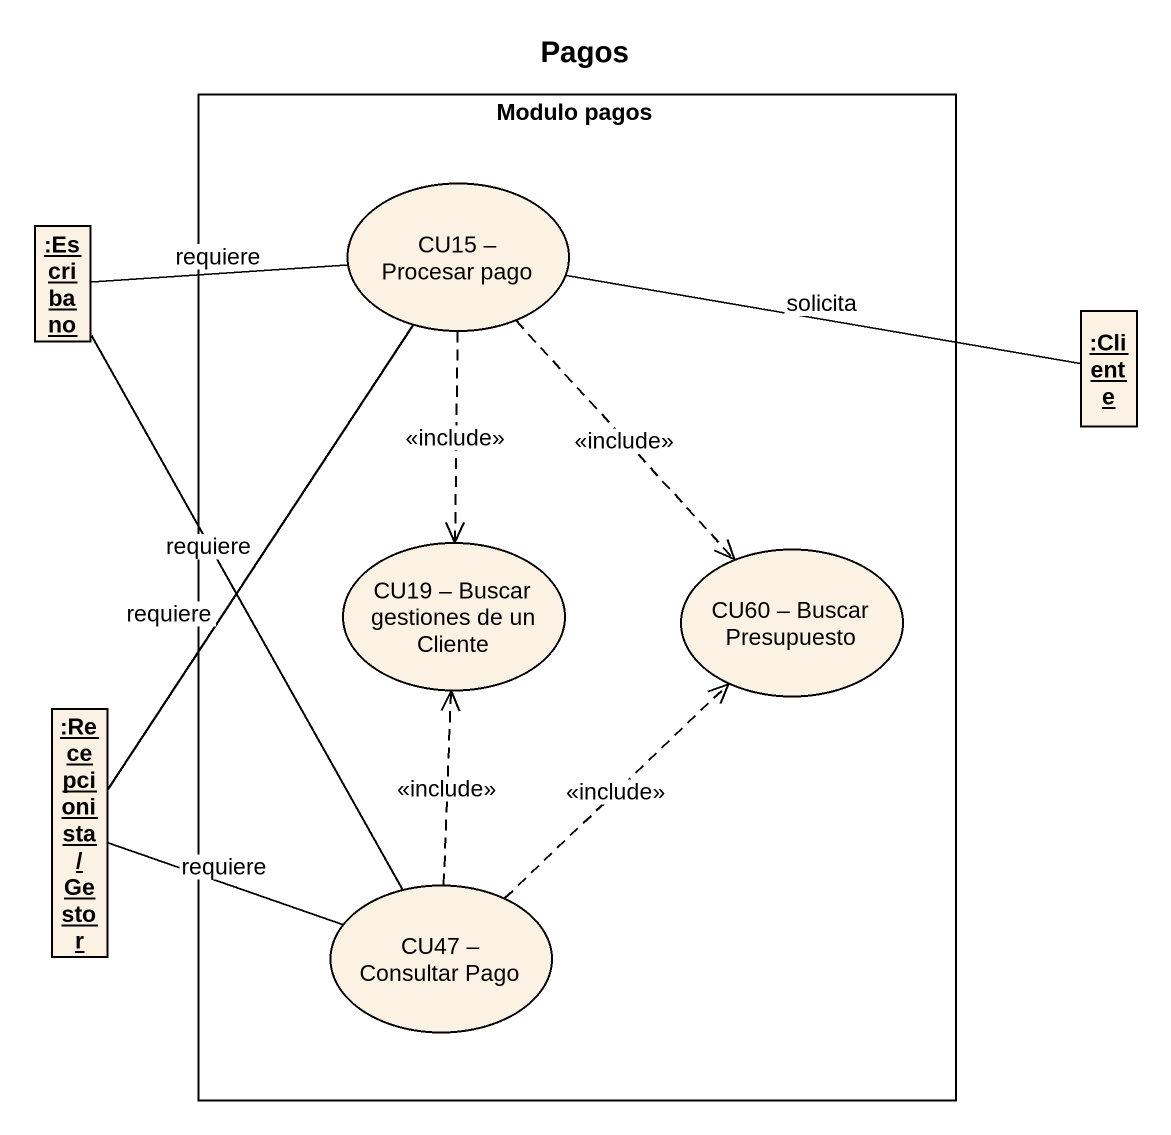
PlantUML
@startuml
title Pagos
allowmixing
hide circle
hide empty members
rectangle "Modulo pagos" as Modulo_pagos {
  usecase "CU15 – Procesar pago" as CU15_Procesar_pago
  usecase "CU19 – Buscar gestiones de un Cliente" as CU19_Buscar_gestiones_de_un
  usecase "CU60 – Buscar Presupuesto" as CU60_Buscar_Presupuesto
  usecase "CU47 – Consultar Pago" as CU47_Consultar_Pago
}
object ":Escribano" as Escribano
object ":Cliente" as Cliente
object ":Recepcionista / Gestor" as Recepcionista_Gestor
CU15_Procesar_pago ..> CU19_Buscar_gestiones_de_un : <<include>>
CU15_Procesar_pago ..> CU60_Buscar_Presupuesto : <<include>>
Escribano -right- CU15_Procesar_pago : requiere
Escribano -- CU47_Consultar_Pago : requiere
Cliente -left- CU15_Procesar_pago : solicita
Recepcionista_Gestor -up- CU15_Procesar_pago : requiere
Recepcionista_Gestor -right- CU47_Consultar_Pago : requiere
CU47_Consultar_Pago .up.> CU19_Buscar_gestiones_de_un : <<include>>
CU47_Consultar_Pago .up.> CU60_Buscar_Presupuesto : <<include>>
@enduml
